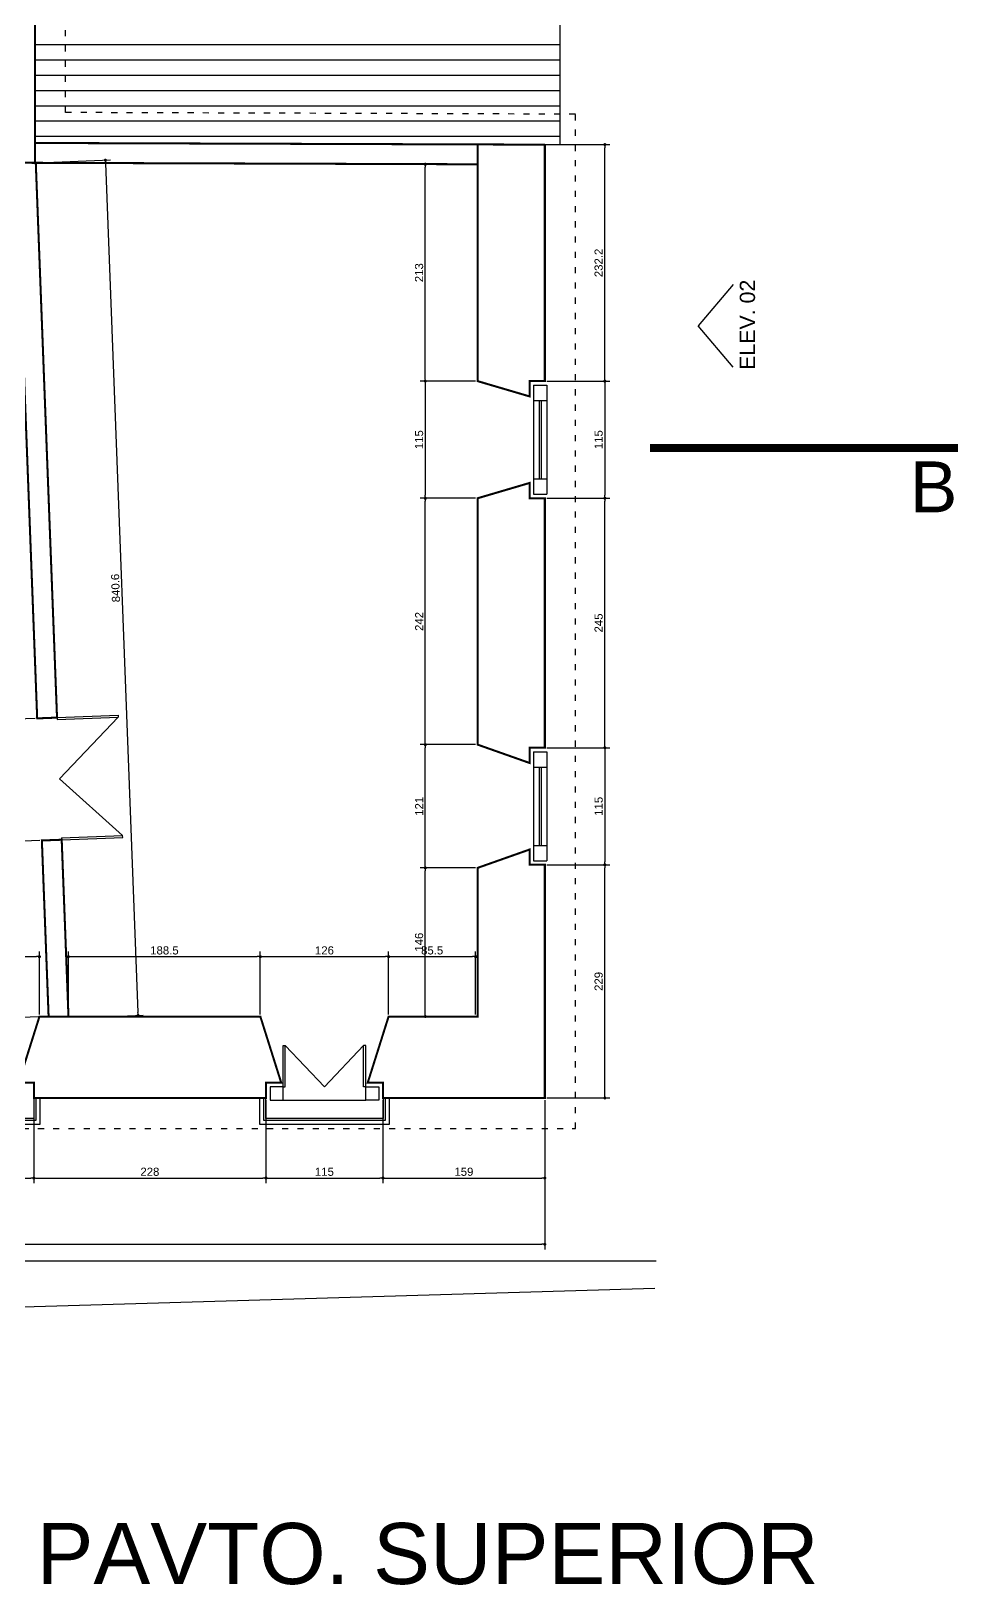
# Model space of a CAD drawing. Extents: x 18300 to 45581, y 436 to 7791.
# Drawn here: x 24535 to 25450, y 5215 to 6741 of the extents above; entities that cross this region are included whole.
import ezdxf

# ---------------------------------------------------------------- set-up
doc = ezdxf.new("R2010")
doc.units = 0
doc.header["$PDMODE"] = 35
doc.linetypes.add('ACAD_ISO03W100', pattern=[30, 12, -18])
doc.linetypes.add('CENTER2', pattern=[28.575, 19.05, -3.175, 3.175, -3.175])
doc.layers.get('0').update_dxf_attribs({"linetype": 'CONTINUOUS'})
doc.layers.get('DEFPOINTS').update_dxf_attribs({"linetype": 'CONTINUOUS'})
for name, color, linetype in [('COTA', 7, 'CONTINUOUS'), ('PAREDE', 7, 'CONTINUOUS'), ('PAREDE_FINA', 7, 'CONTINUOUS')]:
    doc.layers.add(name, color=color, linetype=linetype)
doc.styles.add('TEXTO', font='ARIAL.TTF')
doc.dimstyles.new('COTA', dxfattribs={"dimtxt": 8, "dimasz": 3, "dimexe": 5, "dimexo": 2, "dimgap": 2, "dimtad": 1, "dimdec": 1, "dimzin": 9, "dimdsep": 46, "dimtxsty": 'TEXTO', "dimblk1": 'DOT', "dimblk2": 'DOT', "dimsah": 1, "dimcen": 0, "dimclrd": 256, "dimclre": 256, "dimclrt": 256, "dimadec": 0, "dimazin": 0, "dimtfac": 0.06, "dimtdec": 1, "dimtmove": 0, "dimatfit": 3, "dimldrblk": 'DOT', "dimfxl": 1, "dimtolj": 1, "dimtzin": 0, "dimarcsym": 0})

# ---------------------------------------------------------------- blocks, each defined once
blk = doc.blocks.new('_DOT')
at = {"color": 0, "linetype": 'ByBlock'}
blk.add_line((-0.5, 0), (-1, 0), dxfattribs=at)
at = {"color": 0, "linetype": 'ByBlock', "const_width": 0.5}
blk.add_lwpolyline([(-0.25, 0, 1), (0.25, 0, 1)], format="xyb", close=True, dxfattribs=at)
blk = doc.blocks.new('*D109')
at = {"layer": 'COTA', "lineweight": -2}
for p, q in [((24542, 6611.5), (24613.4, 6614.2)), ((24608.5, 6611), (24640.4, 5777.1)), ((24614.6, 5773.1), (24645.5, 5774.3))]:
    blk.add_line(p, q, dxfattribs=at)
at = {"layer": 'DEFPOINTS', "color": 0}
for p in [(24540, 6611.4), (24612.7, 5773), (24640.5, 5774.1)]:
    blk.add_point(p, dxfattribs=at)
at = {"layer": 'COTA', "lineweight": -2, "xscale": 3, "yscale": 3, "zscale": 3}
for p, rotation in [((24608.4, 6614), 92.19337856493703), ((24640.5, 5774.1), 272.193378564937)]:
    blk.add_blockref('_DOT', p, dxfattribs=dict(at, rotation=rotation))
at = {"layer": 'COTA', "insert": (24618.4, 6193.8), "char_height": 8, "attachment_point": 5, "rotation": 92.1934, "style": 'TEXTO'}
blk.add_mtext('\\A1;840.6', dxfattribs=at)
blk = doc.blocks.new('*D119')
at = {"layer": 'COTA', "lineweight": -2}
for p, q in [((25042.1, 5922), (25104.1, 5922)), ((25099.1, 5696), (25099.1, 5919)), ((25042.1, 5693), (25104.1, 5693))]:
    blk.add_line(p, q, dxfattribs=at)
at = {"layer": 'DEFPOINTS', "color": 0}
for p in [(25040.1, 5922), (25099.1, 5922), (25040.1, 5693)]:
    blk.add_point(p, dxfattribs=at)
at = {"layer": 'COTA', "lineweight": -2, "xscale": 3, "yscale": 3, "zscale": 3}
for p, rotation in [((25099.1, 5922), 90), ((25099.1, 5693), 270)]:
    blk.add_blockref('_DOT', p, dxfattribs=dict(at, rotation=rotation))
at = {"layer": 'COTA', "insert": (25093, 5807.5), "char_height": 8, "attachment_point": 5, "rotation": 90, "style": 'TEXTO'}
blk.add_mtext('\\A1;229', dxfattribs=at)
blk = doc.blocks.new('*D110')
at = {"layer": 'COTA', "lineweight": -2}
for p, q in [((24972.1, 5919), (24917.7, 5919)), ((24922.7, 5776), (24922.7, 5916)), ((24972.1, 5773), (24917.7, 5773))]:
    blk.add_line(p, q, dxfattribs=at)
at = {"layer": 'DEFPOINTS', "color": 0}
for p in [(24922.7, 5919), (24974.1, 5919), (24974.1, 5773)]:
    blk.add_point(p, dxfattribs=at)
at = {"layer": 'COTA', "lineweight": -2, "xscale": 3, "yscale": 3, "zscale": 3}
for p, rotation in [((24922.7, 5919), 90), ((24922.7, 5773), 270)]:
    blk.add_blockref('_DOT', p, dxfattribs=dict(at, rotation=rotation))
at = {"layer": 'COTA', "insert": (24916.6, 5846), "char_height": 8, "attachment_point": 5, "rotation": 90, "style": 'TEXTO'}
blk.add_mtext('\\A1;146', dxfattribs=at)
blk = doc.blocks.new('*D122')
at = {"layer": 'COTA', "lineweight": -2}
for p, q in [((25042.1, 6397), (25104.1, 6397)), ((25099.1, 6394), (25099.1, 6285)), ((25042.1, 6282), (25104.1, 6282))]:
    blk.add_line(p, q, dxfattribs=at)
at = {"layer": 'DEFPOINTS', "color": 0}
for p in [(25040.1, 6397), (25040.1, 6282), (25099.1, 6282)]:
    blk.add_point(p, dxfattribs=at)
at = {"layer": 'COTA', "lineweight": -2, "xscale": 3, "yscale": 3, "zscale": 3}
for p, rotation in [((25099.1, 6397), 90), ((25099.1, 6282), 270)]:
    blk.add_blockref('_DOT', p, dxfattribs=dict(at, rotation=rotation))
at = {"layer": 'COTA', "insert": (25093, 6339.5), "char_height": 8, "attachment_point": 5, "rotation": 90, "style": 'TEXTO'}
blk.add_mtext('\\A1;115', dxfattribs=at)
blk = doc.blocks.new('*D118')
at = {"layer": 'COTA', "lineweight": -2}
for p, q in [((24972.1, 6397), (24917.7, 6397)), ((24922.7, 6394), (24922.7, 6285)), ((24972.1, 6282), (24917.7, 6282))]:
    blk.add_line(p, q, dxfattribs=at)
at = {"layer": 'DEFPOINTS', "color": 0}
for p in [(24974.1, 6397), (24922.7, 6282), (24974.1, 6282)]:
    blk.add_point(p, dxfattribs=at)
at = {"layer": 'COTA', "lineweight": -2, "xscale": 3, "yscale": 3, "zscale": 3}
for p, rotation in [((24922.7, 6397), 90), ((24922.7, 6282), 270)]:
    blk.add_blockref('_DOT', p, dxfattribs=dict(at, rotation=rotation))
at = {"layer": 'COTA', "insert": (24916.6, 6339.5), "char_height": 8, "attachment_point": 5, "rotation": 90, "style": 'TEXTO'}
blk.add_mtext('\\A1;115', dxfattribs=at)
blk = doc.blocks.new('*D121')
at = {"layer": 'COTA', "lineweight": -2}
for p, q in [((25042.1, 6282), (25104.1, 6282)), ((25099.1, 6040), (25099.1, 6279)), ((25042.1, 6037), (25104.1, 6037))]:
    blk.add_line(p, q, dxfattribs=at)
at = {"layer": 'DEFPOINTS', "color": 0}
for p in [(25040.1, 6282), (25099.1, 6282), (25040.1, 6037)]:
    blk.add_point(p, dxfattribs=at)
at = {"layer": 'COTA', "lineweight": -2, "xscale": 3, "yscale": 3, "zscale": 3}
for p, rotation in [((25099.1, 6282), 90), ((25099.1, 6037), 270)]:
    blk.add_blockref('_DOT', p, dxfattribs=dict(at, rotation=rotation))
at = {"layer": 'COTA', "insert": (25093, 6159.5), "char_height": 8, "attachment_point": 5, "rotation": 90, "style": 'TEXTO'}
blk.add_mtext('\\A1;245', dxfattribs=at)
blk = doc.blocks.new('*D112')
at = {"layer": 'COTA', "lineweight": -2}
for p, q in [((24972.1, 6282), (24917.7, 6282)), ((24922.7, 6043), (24922.7, 6279)), ((24972.1, 6040), (24917.7, 6040))]:
    blk.add_line(p, q, dxfattribs=at)
at = {"layer": 'DEFPOINTS', "color": 0}
for p in [(24922.7, 6282), (24974.1, 6282), (24974.1, 6040)]:
    blk.add_point(p, dxfattribs=at)
at = {"layer": 'COTA', "lineweight": -2, "xscale": 3, "yscale": 3, "zscale": 3}
for p, rotation in [((24922.7, 6282), 90), ((24922.7, 6040), 270)]:
    blk.add_blockref('_DOT', p, dxfattribs=dict(at, rotation=rotation))
at = {"layer": 'COTA', "insert": (24916.7, 6161), "char_height": 8, "attachment_point": 5, "rotation": 90, "style": 'TEXTO'}
blk.add_mtext('\\A1;242', dxfattribs=at)
blk = doc.blocks.new('*D120')
at = {"layer": 'COTA', "lineweight": -2}
for p, q in [((25042.1, 6037), (25104.1, 6037)), ((25099.1, 6034), (25099.1, 5925)), ((25042.1, 5922), (25104.1, 5922))]:
    blk.add_line(p, q, dxfattribs=at)
at = {"layer": 'DEFPOINTS', "color": 0}
for p in [(25040.1, 6037), (25040.1, 5922), (25099.1, 5922)]:
    blk.add_point(p, dxfattribs=at)
at = {"layer": 'COTA', "lineweight": -2, "xscale": 3, "yscale": 3, "zscale": 3}
for p, rotation in [((25099.1, 6037), 90), ((25099.1, 5922), 270)]:
    blk.add_blockref('_DOT', p, dxfattribs=dict(at, rotation=rotation))
at = {"layer": 'COTA', "insert": (25093, 5979.5), "char_height": 8, "attachment_point": 5, "rotation": 90, "style": 'TEXTO'}
blk.add_mtext('\\A1;115', dxfattribs=at)
blk = doc.blocks.new('*D111')
at = {"layer": 'COTA', "lineweight": -2}
for p, q in [((24972.1, 6040), (24917.7, 6040)), ((24922.7, 5922), (24922.7, 6037)), ((24972.1, 5919), (24917.7, 5919))]:
    blk.add_line(p, q, dxfattribs=at)
at = {"layer": 'DEFPOINTS', "color": 0}
for p in [(24922.7, 6040), (24974.1, 6040), (24974.1, 5919)]:
    blk.add_point(p, dxfattribs=at)
at = {"layer": 'COTA', "lineweight": -2, "xscale": 3, "yscale": 3, "zscale": 3}
for p, rotation in [((24922.7, 6040), 90), ((24922.7, 5919), 270)]:
    blk.add_blockref('_DOT', p, dxfattribs=dict(at, rotation=rotation))
at = {"layer": 'COTA', "insert": (24916.7, 5979.5), "char_height": 8, "attachment_point": 5, "rotation": 90, "style": 'TEXTO'}
blk.add_mtext('\\A1;121', dxfattribs=at)
blk = doc.blocks.new('*D123')
at = {"layer": 'COTA', "lineweight": -2}
for p, q in [((24972.1, 6610), (24917.7, 6610)), ((24922.7, 6400), (24922.7, 6607)), ((24972.1, 6397), (24917.7, 6397))]:
    blk.add_line(p, q, dxfattribs=at)
at = {"layer": 'DEFPOINTS', "color": 0}
for p in [(24922.7, 6610), (24974.1, 6610), (24974.1, 6397)]:
    blk.add_point(p, dxfattribs=at)
at = {"layer": 'COTA', "lineweight": -2, "xscale": 3, "yscale": 3, "zscale": 3}
for p, rotation in [((24922.7, 6610), 90), ((24922.7, 6397), 270)]:
    blk.add_blockref('_DOT', p, dxfattribs=dict(at, rotation=rotation))
at = {"layer": 'COTA', "insert": (24916.6, 6503.5), "char_height": 8, "attachment_point": 5, "rotation": 90, "style": 'TEXTO'}
blk.add_mtext('\\A1;213', dxfattribs=at)
blk = doc.blocks.new('*D125')
at = {"layer": 'COTA', "lineweight": -2}
for p, q in [((23446.1, 5691), (23446.1, 5544.3)), ((25040.1, 5691), (25040.1, 5544.3)), ((23449.1, 5549.3), (25037.1, 5549.3))]:
    blk.add_line(p, q, dxfattribs=at)
at = {"layer": 'DEFPOINTS', "color": 0}
for p in [(23446.1, 5693), (25040.1, 5693), (25040.1, 5549.3)]:
    blk.add_point(p, dxfattribs=at)
at = {"layer": 'COTA', "lineweight": -2, "xscale": 3, "yscale": 3, "zscale": 3, "rotation": 180}
blk.add_blockref('_DOT', (23446.1, 5549.3), dxfattribs=at)
at = {"layer": 'COTA', "lineweight": -2, "xscale": 3, "yscale": 3, "zscale": 3}
blk.add_blockref('_DOT', (25040.1, 5549.3), dxfattribs=at)
at = {"layer": 'COTA', "insert": (24243.1, 5555.4), "char_height": 8, "attachment_point": 5, "style": 'TEXTO'}
blk.add_mtext('\\A1;1594', dxfattribs=at)
blk = doc.blocks.new('*D165')
at = {"layer": 'COTA', "lineweight": -2}
for p, q in [((24423.1, 5691), (24423.1, 5609.4)), ((24538.1, 5691), (24538.1, 5609.4)), ((24426.1, 5614.4), (24535.1, 5614.4))]:
    blk.add_line(p, q, dxfattribs=at)
at = {"layer": 'DEFPOINTS', "color": 0}
for p in [(24423.1, 5693), (24538.1, 5693), (24538.1, 5614.4)]:
    blk.add_point(p, dxfattribs=at)
at = {"layer": 'COTA', "lineweight": -2, "xscale": 3, "yscale": 3, "zscale": 3, "rotation": 180}
blk.add_blockref('_DOT', (24423.1, 5614.4), dxfattribs=at)
at = {"layer": 'COTA', "lineweight": -2, "xscale": 3, "yscale": 3, "zscale": 3}
blk.add_blockref('_DOT', (24538.1, 5614.4), dxfattribs=at)
at = {"layer": 'COTA', "insert": (24480.6, 5620.5), "char_height": 8, "attachment_point": 5, "style": 'TEXTO'}
blk.add_mtext('\\A1;115', dxfattribs=at)
blk = doc.blocks.new('*D166')
at = {"layer": 'COTA', "lineweight": -2}
for p, q in [((24538.1, 5691), (24538.1, 5609.4)), ((24766.1, 5691), (24766.1, 5609.4)), ((24541.1, 5614.4), (24763.1, 5614.4))]:
    blk.add_line(p, q, dxfattribs=at)
at = {"layer": 'DEFPOINTS', "color": 0}
for p in [(24538.1, 5693), (24766.1, 5693), (24766.1, 5614.4)]:
    blk.add_point(p, dxfattribs=at)
at = {"layer": 'COTA', "lineweight": -2, "xscale": 3, "yscale": 3, "zscale": 3, "rotation": 180}
blk.add_blockref('_DOT', (24538.1, 5614.4), dxfattribs=at)
at = {"layer": 'COTA', "lineweight": -2, "xscale": 3, "yscale": 3, "zscale": 3}
blk.add_blockref('_DOT', (24766.1, 5614.4), dxfattribs=at)
at = {"layer": 'COTA', "insert": (24652.1, 5620.5), "char_height": 8, "attachment_point": 5, "style": 'TEXTO'}
blk.add_mtext('\\A1;228', dxfattribs=at)
blk = doc.blocks.new('*D167')
at = {"layer": 'COTA', "lineweight": -2}
for p, q in [((24766.1, 5691), (24766.1, 5609.4)), ((24881.1, 5691), (24881.1, 5609.4)), ((24769.1, 5614.4), (24878.1, 5614.4))]:
    blk.add_line(p, q, dxfattribs=at)
at = {"layer": 'DEFPOINTS', "color": 0}
for p in [(24766.1, 5693), (24881.1, 5693), (24881.1, 5614.4)]:
    blk.add_point(p, dxfattribs=at)
at = {"layer": 'COTA', "lineweight": -2, "xscale": 3, "yscale": 3, "zscale": 3, "rotation": 180}
blk.add_blockref('_DOT', (24766.1, 5614.4), dxfattribs=at)
at = {"layer": 'COTA', "lineweight": -2, "xscale": 3, "yscale": 3, "zscale": 3}
blk.add_blockref('_DOT', (24881.1, 5614.4), dxfattribs=at)
at = {"layer": 'COTA', "insert": (24823.6, 5620.5), "char_height": 8, "attachment_point": 5, "style": 'TEXTO'}
blk.add_mtext('\\A1;115', dxfattribs=at)
blk = doc.blocks.new('*D168')
at = {"layer": 'COTA', "lineweight": -2}
for p, q in [((24881.1, 5691), (24881.1, 5609.4)), ((25040.1, 5691), (25040.1, 5609.4)), ((24884.1, 5614.4), (25037.1, 5614.4))]:
    blk.add_line(p, q, dxfattribs=at)
at = {"layer": 'DEFPOINTS', "color": 0}
for p in [(24881.1, 5693), (25040.1, 5693), (25040.1, 5614.4)]:
    blk.add_point(p, dxfattribs=at)
at = {"layer": 'COTA', "lineweight": -2, "xscale": 3, "yscale": 3, "zscale": 3, "rotation": 180}
blk.add_blockref('_DOT', (24881.1, 5614.4), dxfattribs=at)
at = {"layer": 'COTA', "lineweight": -2, "xscale": 3, "yscale": 3, "zscale": 3}
blk.add_blockref('_DOT', (25040.1, 5614.4), dxfattribs=at)
at = {"layer": 'COTA', "insert": (24960.6, 5620.5), "char_height": 8, "attachment_point": 5, "style": 'TEXTO'}
blk.add_mtext('\\A1;159', dxfattribs=at)
blk = doc.blocks.new('*D171')
at = {"layer": 'COTA', "lineweight": -2}
for p, q in [((24417.6, 5775), (24417.6, 5836.8)), ((24420.6, 5831.8), (24540.6, 5831.8)), ((24543.6, 5775), (24543.6, 5836.8))]:
    blk.add_line(p, q, dxfattribs=at)
at = {"layer": 'DEFPOINTS', "color": 0}
for p in [(24543.6, 5831.8), (24417.6, 5773), (24543.6, 5773)]:
    blk.add_point(p, dxfattribs=at)
at = {"layer": 'COTA', "lineweight": -2, "xscale": 3, "yscale": 3, "zscale": 3, "rotation": 180}
blk.add_blockref('_DOT', (24417.6, 5831.8), dxfattribs=at)
at = {"layer": 'COTA', "lineweight": -2, "xscale": 3, "yscale": 3, "zscale": 3}
blk.add_blockref('_DOT', (24543.6, 5831.8), dxfattribs=at)
at = {"layer": 'COTA', "insert": (24480.6, 5837.9), "char_height": 8, "attachment_point": 5, "style": 'TEXTO'}
blk.add_mtext('\\A1;126', dxfattribs=at)
blk = doc.blocks.new('*D172')
at = {"layer": 'COTA', "lineweight": -2}
for p, q in [((24572.1, 5775), (24572.1, 5836.8)), ((24575.1, 5831.8), (24757.6, 5831.8)), ((24760.6, 5775), (24760.6, 5836.8))]:
    blk.add_line(p, q, dxfattribs=at)
at = {"layer": 'DEFPOINTS', "color": 0}
for p in [(24760.6, 5831.8), (24572.1, 5773), (24760.6, 5773)]:
    blk.add_point(p, dxfattribs=at)
at = {"layer": 'COTA', "lineweight": -2, "xscale": 3, "yscale": 3, "zscale": 3, "rotation": 180}
blk.add_blockref('_DOT', (24572.1, 5831.8), dxfattribs=at)
at = {"layer": 'COTA', "lineweight": -2, "xscale": 3, "yscale": 3, "zscale": 3}
blk.add_blockref('_DOT', (24760.6, 5831.8), dxfattribs=at)
at = {"layer": 'COTA', "insert": (24666.4, 5837.9), "char_height": 8, "attachment_point": 5, "style": 'TEXTO'}
blk.add_mtext('\\A1;188.5', dxfattribs=at)
blk = doc.blocks.new('*D173')
at = {"layer": 'COTA', "lineweight": -2}
for p, q in [((24760.6, 5775), (24760.6, 5836.8)), ((24763.6, 5831.8), (24883.6, 5831.8)), ((24886.6, 5775), (24886.6, 5836.8))]:
    blk.add_line(p, q, dxfattribs=at)
at = {"layer": 'DEFPOINTS', "color": 0}
for p in [(24886.6, 5831.8), (24760.6, 5773), (24886.6, 5773)]:
    blk.add_point(p, dxfattribs=at)
at = {"layer": 'COTA', "lineweight": -2, "xscale": 3, "yscale": 3, "zscale": 3, "rotation": 180}
blk.add_blockref('_DOT', (24760.6, 5831.8), dxfattribs=at)
at = {"layer": 'COTA', "lineweight": -2, "xscale": 3, "yscale": 3, "zscale": 3}
blk.add_blockref('_DOT', (24886.6, 5831.8), dxfattribs=at)
at = {"layer": 'COTA', "insert": (24823.6, 5837.9), "char_height": 8, "attachment_point": 5, "style": 'TEXTO'}
blk.add_mtext('\\A1;126', dxfattribs=at)
blk = doc.blocks.new('*D174')
at = {"layer": 'COTA', "lineweight": -2}
for p, q in [((24886.6, 5775), (24886.6, 5836.8)), ((24889.6, 5831.8), (24969.1, 5831.8)), ((24972.1, 5775), (24972.1, 5836.8))]:
    blk.add_line(p, q, dxfattribs=at)
at = {"layer": 'DEFPOINTS', "color": 0}
for p in [(24972.1, 5831.8), (24886.6, 5773), (24972.1, 5773)]:
    blk.add_point(p, dxfattribs=at)
at = {"layer": 'COTA', "lineweight": -2, "xscale": 3, "yscale": 3, "zscale": 3, "rotation": 180}
blk.add_blockref('_DOT', (24886.6, 5831.8), dxfattribs=at)
at = {"layer": 'COTA', "lineweight": -2, "xscale": 3, "yscale": 3, "zscale": 3}
blk.add_blockref('_DOT', (24972.1, 5831.8), dxfattribs=at)
at = {"layer": 'COTA', "insert": (24929.4, 5837.9), "char_height": 8, "attachment_point": 5, "style": 'TEXTO'}
blk.add_mtext('\\A1;85.5', dxfattribs=at)
blk = doc.blocks.new('*D175')
at = {"layer": 'COTA', "lineweight": -2}
for p, q in [((24544, 5945.8), (24493.8, 5943.9)), ((24505.3, 5774.2), (24498.9, 5941.1)), ((24550.6, 5772.9), (24500.4, 5771))]:
    blk.add_line(p, q, dxfattribs=at)
at = {"layer": 'DEFPOINTS', "color": 0}
for p in [(24498.8, 5944.1), (24546, 5945.9), (24552.6, 5773)]:
    blk.add_point(p, dxfattribs=at)
at = {"layer": 'COTA', "lineweight": -2, "xscale": 3, "yscale": 3, "zscale": 3}
for p, rotation in [((24498.8, 5944.1), 92.19337856493688), ((24505.4, 5771.2), 272.1933785649369)]:
    blk.add_blockref('_DOT', p, dxfattribs=dict(at, rotation=rotation))
at = {"layer": 'COTA', "insert": (24496, 5857.4), "char_height": 8, "attachment_point": 5, "rotation": 92.1934, "style": 'TEXTO'}
blk.add_mtext('\\A1;173', dxfattribs=at)
blk = doc.blocks.new('*D176')
at = {"layer": 'COTA', "lineweight": -2}
for p, q in [((24539.4, 6065.7), (24489.2, 6063.8)), ((24498.6, 5947.1), (24494.3, 6061)), ((24544, 5945.8), (24493.8, 5943.9))]:
    blk.add_line(p, q, dxfattribs=at)
at = {"layer": 'DEFPOINTS', "color": 0}
for p in [(24494.2, 6064), (24541.4, 6065.8), (24546, 5945.9)]:
    blk.add_point(p, dxfattribs=at)
at = {"layer": 'COTA', "lineweight": -2, "xscale": 3, "yscale": 3, "zscale": 3}
for p, rotation in [((24494.2, 6064), 92.19337856493688), ((24498.8, 5944.1), 272.1933785649369)]:
    blk.add_blockref('_DOT', p, dxfattribs=dict(at, rotation=rotation))
at = {"layer": 'COTA', "insert": (24490.4, 6003.8), "char_height": 8, "attachment_point": 5, "rotation": 92.1934, "style": 'TEXTO'}
blk.add_mtext('\\A1;120', dxfattribs=at)
blk = doc.blocks.new('*D177')
at = {"layer": 'COTA', "lineweight": -2}
for p, q in [((24518.5, 6611.4), (24468.3, 6609.5)), ((24494, 6067), (24473.4, 6606.7)), ((24539.4, 6065.7), (24489.2, 6063.8))]:
    blk.add_line(p, q, dxfattribs=at)
at = {"layer": 'DEFPOINTS', "color": 0}
for p in [(24473.3, 6609.7), (24520.5, 6611.5), (24541.4, 6065.8)]:
    blk.add_point(p, dxfattribs=at)
at = {"layer": 'COTA', "lineweight": -2, "xscale": 3, "yscale": 3, "zscale": 3}
for p, rotation in [((24473.3, 6609.7), 92.19337856493688), ((24494.2, 6064), 272.1933785649369)]:
    blk.add_blockref('_DOT', p, dxfattribs=dict(at, rotation=rotation))
at = {"layer": 'COTA', "insert": (24477.6, 6336.6), "char_height": 8, "attachment_point": 5, "rotation": 92.1934, "style": 'TEXTO'}
blk.add_mtext('\\A1;546.1', dxfattribs=at)
blk = doc.blocks.new('*D178')
at = {"layer": 'COTA', "lineweight": -2}
for p, q in [((25042.1, 6629.3), (25104.1, 6629.3)), ((25099.1, 6400), (25099.1, 6626.3)), ((25042.1, 6397), (25104.1, 6397))]:
    blk.add_line(p, q, dxfattribs=at)
at = {"layer": 'DEFPOINTS', "color": 0}
for p in [(25040.1, 6629.3), (25099.1, 6629.3), (25040.1, 6397)]:
    blk.add_point(p, dxfattribs=at)
at = {"layer": 'COTA', "lineweight": -2, "xscale": 3, "yscale": 3, "zscale": 3}
for p, rotation in [((25099.1, 6629.3), 90), ((25099.1, 6397), 270)]:
    blk.add_blockref('_DOT', p, dxfattribs=dict(at, rotation=rotation))
at = {"layer": 'COTA', "insert": (25093, 6513.1), "char_height": 8, "attachment_point": 5, "rotation": 90, "style": 'TEXTO'}
blk.add_mtext('\\A1;232.2', dxfattribs=at)

msp = doc.modelspace()

# ---------------------------------------------------------------- linework, layer by layer
at = {"layer": 'PAREDE', "const_width": 2}
for points in [[(24539.13, 6611.34), (24539.13, 6913.15), (24524.13, 6913.15), (24524.13, 6928.15), (24467.13, 6901.15), (24467.13, 6611.65)], [(24974.13, 6609.98), (24352.02, 6612.03), (24352.08, 6631.53), (24467.13, 6631.15)], [(25040.13, 6629.26), (24539.13, 6630.91)], [(24974.13, 6629.48), (24974.13, 6461.51), (24974.13, 6397.01), (25025.13, 6382.01), (25025.13, 6397.01), (25040.13, 6397.01), (25040.13, 6492.51), (25040.13, 6629.26)], [(25040.19, 6629.26), (25040.13, 6629.26)], [(24540.01, 6611.41), (24560.88, 6066.55), (24541.39, 6065.8), (24520.49, 6611.47)], [(24552.61, 5773.01), (24545.99, 5945.89), (24565.47, 5946.63), (24572.12, 5773.01)], [(24538.13, 5693.01), (24766.13, 5693.01)]]:
    msp.add_lwpolyline(points, dxfattribs=at)
for points in [[(24974.13, 6040.01), (25025.13, 6022.01), (25025.13, 6037.01), (25040.13, 6037.01), (25040.13, 6282.01), (25025.13, 6282.01), (25025.13, 6297.01), (24974.13, 6282.01)], [(24974.13, 5919.01), (24974.13, 5773.01), (24886.63, 5773.01), (24866.13, 5708.01), (24881.13, 5708.01), (24881.13, 5693.01), (25040.13, 5693.01), (25040.13, 5922.01), (25025.13, 5922.01), (25025.13, 5937.01)], [(24543.63, 5773.01), (24760.63, 5773.01), (24781.13, 5708.01), (24766.13, 5708.01), (24766.13, 5693.01), (24538.13, 5693.01), (24538.13, 5708.01), (24523.13, 5708.01)]]:
    msp.add_lwpolyline(points, close=True, dxfattribs=at)
at = {"layer": 'PAREDE_FINA', "linetype": 'ACAD_ISO03W100', "ltscale": 0.5}
msp.add_lwpolyline([(24569.13, 6660.81), (24569.13, 7381.32), (24033.93, 7383.08), (24032.89, 7431.63), (23357.78, 7447.58), (23417.11, 5663.01), (25070.13, 5663.01), (25070.13, 6659.16)], close=True, dxfattribs=at)
at = {"layer": 'PAREDE_FINA'}
for points in [[(25055.13, 6629.26), (25055.13, 7297.17)], [(25055.13, 6727.17), (24539.13, 6727.17)], [(25055.13, 6712.17), (24539.13, 6712.17)], [(25055.13, 6697.17), (24539.13, 6697.17)], [(25055.13, 6682.17), (24539.13, 6682.17)], [(25055.13, 6667.17), (24539.13, 6667.17)], [(25055.13, 6652.17), (24539.13, 6652.17)], [(25055.13, 6637.17), (24539.13, 6637.17)], [(25040.13, 6629.26), (25055.13, 6629.26)], [(25225.08, 6491.79), (25190.91, 6451.31)], [(25225.08, 6410.82), (25190.91, 6451.31)], [(25029.13, 6393.01), (25029.13, 6286.01)], [(25029.13, 6393.01), (25042.13, 6393.01)], [(25042.13, 6393.01), (25042.13, 6286.01)], [(25029.13, 6378.01), (25042.13, 6378.01)], [(25034.63, 6378.01), (25034.63, 6301.01)], [(25036.63, 6378.01), (25036.63, 6301.01)], [(25029.13, 6301.01), (25042.13, 6301.01)], [(25029.13, 6286.01), (25042.13, 6286.01)], [(24560.88, 6066.55), (24620.83, 6068.84)], [(24560.88, 6066.55), (24560.95, 6064.55)], [(24560.95, 6064.55), (24620.91, 6066.84)], [(24620.83, 6068.84), (24620.91, 6066.84), (24563.17, 6006.59)], [(25029.13, 6033.01), (25029.13, 5926.01)], [(25029.13, 6033.01), (25042.13, 6033.01)], [(25042.13, 6033.01), (25042.13, 5926.01)], [(25029.13, 6018.01), (25042.13, 6018.01)], [(25034.63, 6018.01), (25034.63, 5941.01)], [(25036.63, 6018.01), (25036.63, 5941.01)], [(24625.43, 5948.93), (24625.35, 5950.93), (24563.17, 6006.59)], [(24565.39, 5948.63), (24625.35, 5950.93)], [(24565.39, 5948.63), (24565.47, 5946.63)], [(24565.47, 5946.63), (24625.43, 5948.93)], [(25029.13, 5941.01), (25042.13, 5941.01)], [(25029.13, 5926.01), (25042.13, 5926.01)], [(24783.13, 5744.51), (24785.13, 5744.51), (24823.63, 5704.01)], [(24783.13, 5704.01), (24783.13, 5744.51)], [(24785.13, 5704.01), (24785.13, 5744.51)], [(24864.13, 5744.51), (24862.13, 5744.51), (24823.63, 5704.01)], [(24862.13, 5704.01), (24862.13, 5744.51)], [(24864.13, 5704.01), (24864.13, 5744.51)], [(24544.13, 5693.01), (24544.13, 5667.01), (24417.13, 5667.01), (24417.13, 5693.01)], [(24540.13, 5693.01), (24540.13, 5671.01), (24421.13, 5671.01), (24421.13, 5693.01)], [(24538.13, 5693.01), (24538.13, 5673.01), (24423.13, 5673.01), (24423.13, 5693.01)], [(24887.13, 5693.01), (24887.13, 5667.01), (24760.13, 5667.01), (24760.13, 5693.01)], [(24883.13, 5693.01), (24883.13, 5671.01), (24764.13, 5671.01), (24764.13, 5693.01)], [(24881.13, 5693.01), (24881.13, 5673.01), (24766.13, 5673.01), (24766.13, 5693.01)], [(24783.13, 5704.01), (24785.13, 5704.01)], [(24864.13, 5704.01), (24862.13, 5704.01)], [(24783.13, 5691.01), (24864.13, 5691.01)], [(24427.55, 5533.01), (25149.34, 5533.01)], [(24427.55, 5485.1), (25148.04, 5506.36)]]:
    msp.add_lwpolyline(points, dxfattribs=at)
at = {"layer": 'PAREDE_FINA', "linetype": 'CENTER2', "ltscale": 3, "const_width": 8}
msp.add_lwpolyline([(25143.37, 6331.34), (25445.89, 6331.34)], dxfattribs=at)
at = {"layer": 'PAREDE_FINA'}
for points in [[(24770.13, 5704.01), (24770.13, 5691.01), (24783.13, 5691.01), (24783.13, 5704.01)], [(24877.13, 5704.01), (24877.13, 5691.01), (24864.13, 5691.01), (24864.13, 5704.01)]]:
    msp.add_lwpolyline(points, close=True, dxfattribs=at)

# ---------------------------------------------------------------- texts
at = {"layer": 'PAREDE_FINA', "style": 'TEXTO'}
msp.add_text('ELEV. 02', height=15, rotation=90, dxfattribs=at).set_placement((25246.62, 6408.11))
for s, height, p in [('B', 50, (25398.81, 6268.19)), ('PLANTA PAVTO. SUPERIOR', 60, (24191.41, 5215.64))]:
    msp.add_text(s, height=height, dxfattribs=at).set_placement(p)

# ---------------------------------------------------------------- dimensions: what is measured, and where the dimension line sits
at = {"layer": 'COTA'}
for base, p1, p2, angle, picture, middle in [((25099.1263, 6629.2605), (25040.1251, 6397.0137), (25040.1251, 6629.2605), 90, '*D178', (25093.039, 6513.1371)), ((24473.26, 6609.66), (24541.39, 6065.8), (24520.49, 6611.47), 92.19338, '*D177', (24477.63, 6336.59)), ((24922.7, 6609.98), (24974.13, 6397.01), (24974.13, 6609.98), 90, '*D123', (24916.61, 6503.5)), ((24922.7, 6282.01), (24974.13, 6397.01), (24974.13, 6282.01), 90, '*D118', (24916.62, 6339.51)), ((25099.13, 6282.01), (25040.13, 6397.01), (25040.13, 6282.01), 90, '*D122', (25093.04, 6339.51)), ((24922.7, 6282.01), (24974.13, 6040.01), (24974.13, 6282.01), 90, '*D112', (24916.68, 6161.01)), ((25099.13, 6282.01), (25040.13, 6037.01), (25040.13, 6282.01), 90, '*D121', (25093.04, 6159.51)), ((24494.16, 6063.99), (24545.99, 5945.89), (24541.39, 6065.8), 92.19338, '*D176', (24490.38, 6003.8)), ((24922.7, 6040.01), (24974.13, 5919.01), (24974.13, 6040.01), 90, '*D111', (24916.68, 5979.51)), ((25099.13, 5922.01), (25040.13, 6037.01), (25040.13, 5922.01), 90, '*D120', (25093.04, 5979.51)), ((24498.75, 5944.08), (24552.61, 5773.01), (24545.99, 5945.89), 92.19338, '*D175', (24495.98, 5857.41)), ((25099.13, 5922.01), (25040.13, 5693.01), (25040.13, 5922.01), 90, '*D119', (25093.04, 5807.51)), ((24922.7, 5919.01), (24974.13, 5773.01), (24974.13, 5919.01), 90, '*D110', (24916.62, 5846.01))]:
    dim = msp.add_linear_dim(base=base, p1=p1, p2=p2, angle=angle, dimstyle='COTA', override={"dimscale": 1}, dxfattribs=at)
    dim.commit()
    dim.dimension.update_dxf_attribs({"geometry": picture, "text_midpoint": middle})
dim = msp.add_linear_dim(base=(24640.55, 5774.08), p1=(24540.01, 6611.41), p2=(24612.65, 5773.01), angle=92.19338, dimstyle='COTA', override={"dimscale": 1}, dxfattribs=at)
dim.commit()
dim.dimension.update_dxf_attribs({"geometry": '*D109', "text_midpoint": (24624.46, 6194.06), "dimtype": 160})
for base, p1, p2, picture, middle in [((24543.63, 5831.78), (24417.63, 5773.01), (24543.63, 5773.01), '*D171', (24480.63, 5837.86)), ((24760.63, 5831.78), (24572.12, 5773.01), (24760.63, 5773.01), '*D172', (24666.37, 5837.86)), ((24886.63, 5831.78), (24760.63, 5773.01), (24886.63, 5773.01), '*D173', (24823.63, 5837.86)), ((24972.13, 5831.78), (24886.63, 5773.01), (24972.13, 5773.01), '*D174', (24929.38, 5837.86)), ((25040.13, 5549.34), (23446.13, 5693.01), (25040.13, 5693.01), '*D125', (24243.13, 5555.43)), ((24538.13, 5614.44), (24423.13, 5693.01), (24538.13, 5693.01), '*D165', (24480.63, 5620.52)), ((24766.13, 5614.44), (24538.13, 5693.01), (24766.13, 5693.01), '*D166', (24652.13, 5620.52)), ((24881.13, 5614.44), (24766.13, 5693.01), (24881.13, 5693.01), '*D167', (24823.63, 5620.52)), ((25040.13, 5614.44), (24881.13, 5693.01), (25040.13, 5693.01), '*D168', (24960.63, 5620.52))]:
    dim = msp.add_linear_dim(base=base, p1=p1, p2=p2, dimstyle='COTA', override={"dimscale": 1}, dxfattribs=at)
    dim.commit()
    dim.dimension.update_dxf_attribs({"geometry": picture, "text_midpoint": middle})

doc.saveas('drawing.dxf')
